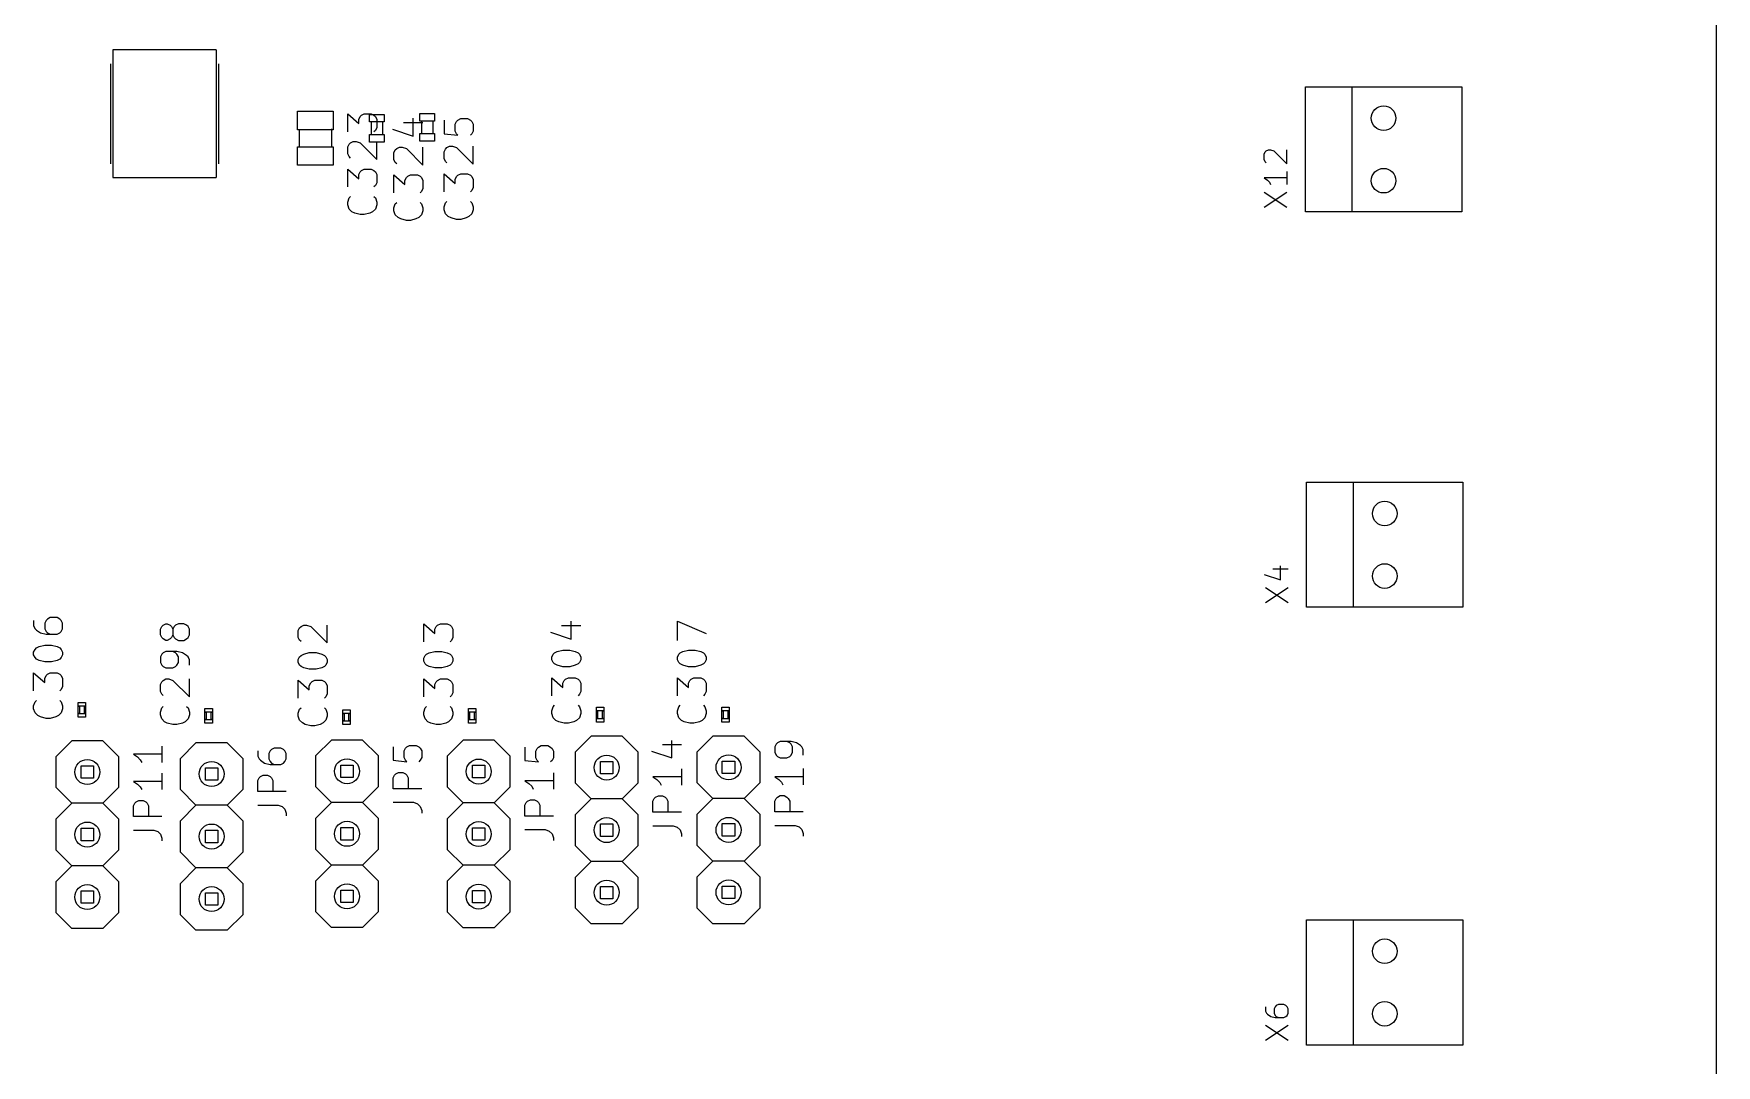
# Model space of a CAD drawing. Header units: millimetres. Extents: x -1 to 260, y -56 to 300.
# Drawn here: x 191.6 to 260, y 40.6 to 82.5 of the extents above; entities that cross this region are included whole.
import ezdxf

# ---------------------------------------------------------------- set-up
doc = ezdxf.new("R2010")
doc.units = ezdxf.units.MM
for name, color, linetype, true_color in [('Edge.Cuts', 254, 'CONTINUOUS', 0xd0d2cd), ('F.Fab', 9, 'CONTINUOUS', 0xafafaf), ('F.Silkscreen', 41, 'CONTINUOUS', 0xf2eda1)]:
    doc.layers.add(name, color=color, linetype=linetype, true_color=true_color)

msp = doc.modelspace()

# ---------------------------------------------------------------- linework, layer by layer
at = {"layer": 'Edge.Cuts', "linetype": 'CONTINUOUS'}
msp.add_line((260, 0), (260, 300), dxfattribs=at)
at = {"layer": 'Edge.Cuts'}
for centre, radius in [((246.48, 79.05), 0.5), ((246.48, 76.51), 0.5), ((246.53, 62.99), 0.5), ((246.53, 60.45), 0.5), ((193.82, 52.49), 0.508), ((198.87, 52.41), 0.508), ((204.37, 52.52), 0.508), ((209.72, 52.51), 0.508), ((214.92, 52.67), 0.508), ((219.87, 52.68), 0.508), ((214.92, 50.13), 0.508), ((219.87, 50.14), 0.508), ((193.82, 49.95), 0.508), ((198.87, 49.87), 0.508), ((204.37, 49.98), 0.508), ((209.72, 49.97), 0.508), ((193.82, 47.41), 0.508), ((204.37, 47.44), 0.508), ((209.72, 47.43), 0.508), ((214.92, 47.59), 0.508), ((219.87, 47.6), 0.508), ((198.87, 47.33), 0.508), ((246.53, 45.21), 0.5), ((246.53, 42.67), 0.5)]:
    msp.add_circle(centre, radius, dxfattribs=at)
at = {"layer": 'F.Fab', "linetype": 'CONTINUOUS'}
for p, q in [((194.862, 81.821), (194.862, 76.639)), ((199.053, 81.821), (194.862, 81.821)), ((199.053, 81.821), (199.053, 76.639)), ((194.76, 81.262), (194.76, 77.198)), ((199.154, 81.262), (199.154, 77.198)), ((202.3561, 78.5821), (202.3561, 79.3322)), ((202.3561, 79.3322), (203.8062, 79.3322)), ((203.8062, 79.3322), (203.8062, 78.5821)), ((203.74, 78.621), (203.74, 77.859)), ((205.2852, 78.894), (205.2852, 79.194)), ((205.2852, 79.194), (205.8851, 79.194)), ((205.8851, 78.894), (205.2852, 78.894)), ((205.366, 78.395), (205.366, 78.885)), ((205.814, 78.885), (205.814, 78.395)), ((205.8851, 79.194), (205.8851, 78.894)), ((207.3252, 78.934), (207.3252, 79.234)), ((207.3252, 79.234), (207.9251, 79.234)), ((207.9251, 78.934), (207.3252, 78.934)), ((207.406, 78.435), (207.406, 78.925)), ((207.854, 78.925), (207.854, 78.435)), ((207.9251, 79.234), (207.9251, 78.934)), ((203.8062, 78.5821), (202.3561, 78.5821)), ((202.42, 78.596), (202.42, 77.859)), ((205.2852, 78.0812), (205.2852, 78.3812)), ((205.2852, 78.3812), (205.8851, 78.3812)), ((205.8851, 78.0812), (205.2852, 78.0812)), ((205.8851, 78.3812), (205.8851, 78.0812)), ((207.3252, 78.1212), (207.3252, 78.4212)), ((207.3252, 78.4212), (207.9251, 78.4212)), ((207.9251, 78.1212), (207.3252, 78.1212)), ((207.9251, 78.4212), (207.9251, 78.1212)), ((202.3561, 77.1343), (202.3561, 77.8844)), ((202.3561, 77.8844), (203.8062, 77.8844)), ((203.8062, 77.8844), (203.8062, 77.1343)), ((194.862, 76.639), (199.053, 76.639)), ((203.8062, 77.1343), (202.3561, 77.1343)), ((193.45, 55.17), (193.45, 55.32)), ((193.45, 55.32), (193.75, 55.32)), ((193.45, 54.87), (193.45, 55.17)), ((193.45, 55.17), (193.5, 55.17)), ((193.75, 55.17), (193.45, 55.17)), ((193.5, 54.87), (193.45, 54.87)), ((193.45, 54.72), (193.45, 54.87)), ((193.45, 54.87), (193.75, 54.87)), ((193.75, 54.72), (193.45, 54.72)), ((193.5, 55.17), (193.5, 54.87)), ((193.7, 54.87), (193.7, 55.17)), ((193.7, 55.17), (193.75, 55.17)), ((193.75, 54.87), (193.7, 54.87)), ((193.75, 55.32), (193.75, 55.17)), ((193.75, 55.17), (193.75, 54.87)), ((193.75, 54.87), (193.75, 54.72)), ((198.6, 54.92), (198.6, 55.07)), ((198.6, 55.07), (198.9, 55.07)), ((198.6, 54.62), (198.6, 54.92)), ((198.6, 54.92), (198.65, 54.92)), ((198.9, 54.92), (198.6, 54.92)), ((198.65, 54.92), (198.65, 54.62)), ((198.85, 54.62), (198.85, 54.92)), ((198.85, 54.92), (198.9, 54.92)), ((198.9, 55.07), (198.9, 54.92)), ((198.9, 54.92), (198.9, 54.62)), ((204.2, 54.87), (204.2, 55.02)), ((204.2, 55.02), (204.5, 55.02)), ((204.2, 54.57), (204.2, 54.87)), ((204.2, 54.87), (204.25, 54.87)), ((204.5, 54.87), (204.2, 54.87)), ((204.25, 54.87), (204.25, 54.57)), ((204.45, 54.57), (204.45, 54.87)), ((204.45, 54.87), (204.5, 54.87)), ((204.5, 55.02), (204.5, 54.87)), ((204.5, 54.87), (204.5, 54.57)), ((209.3, 54.92), (209.3, 55.07)), ((209.3, 55.07), (209.6, 55.07)), ((209.3, 54.62), (209.3, 54.92)), ((209.3, 54.92), (209.35, 54.92)), ((209.6, 54.92), (209.3, 54.92)), ((209.35, 54.92), (209.35, 54.62)), ((209.55, 54.62), (209.55, 54.92)), ((209.55, 54.92), (209.6, 54.92)), ((209.6, 55.07), (209.6, 54.92)), ((209.6, 54.92), (209.6, 54.62)), ((214.5, 54.97), (214.5, 55.12)), ((214.5, 55.12), (214.8, 55.12)), ((214.5, 54.67), (214.5, 54.97)), ((214.5, 54.97), (214.55, 54.97)), ((214.8, 54.97), (214.5, 54.97)), ((214.55, 54.97), (214.55, 54.67)), ((214.75, 54.67), (214.75, 54.97)), ((214.75, 54.97), (214.8, 54.97)), ((214.8, 55.12), (214.8, 54.97)), ((214.8, 54.97), (214.8, 54.67)), ((219.6, 54.97), (219.6, 55.12)), ((219.6, 55.12), (219.9, 55.12)), ((219.6, 54.67), (219.6, 54.97)), ((219.6, 54.97), (219.65, 54.97)), ((219.9, 54.97), (219.6, 54.97)), ((219.65, 54.97), (219.65, 54.67)), ((219.85, 54.67), (219.85, 54.97)), ((219.85, 54.97), (219.9, 54.97)), ((219.9, 55.12), (219.9, 54.97)), ((219.9, 54.97), (219.9, 54.67)), ((198.65, 54.62), (198.6, 54.62)), ((198.6, 54.47), (198.6, 54.62)), ((198.6, 54.62), (198.9, 54.62)), ((198.9, 54.47), (198.6, 54.47)), ((198.9, 54.62), (198.85, 54.62)), ((198.9, 54.62), (198.9, 54.47)), ((204.25, 54.57), (204.2, 54.57)), ((204.2, 54.42), (204.2, 54.57)), ((204.2, 54.57), (204.5, 54.57)), ((204.5, 54.42), (204.2, 54.42)), ((204.5, 54.57), (204.45, 54.57)), ((204.5, 54.57), (204.5, 54.42)), ((209.35, 54.62), (209.3, 54.62)), ((209.3, 54.47), (209.3, 54.62)), ((209.3, 54.62), (209.6, 54.62)), ((209.6, 54.47), (209.3, 54.47)), ((209.6, 54.62), (209.55, 54.62)), ((209.6, 54.62), (209.6, 54.47)), ((214.55, 54.67), (214.5, 54.67)), ((214.5, 54.52), (214.5, 54.67)), ((214.5, 54.67), (214.8, 54.67)), ((214.8, 54.52), (214.5, 54.52)), ((214.8, 54.67), (214.75, 54.67)), ((214.8, 54.67), (214.8, 54.52)), ((219.65, 54.67), (219.6, 54.67)), ((219.6, 54.52), (219.6, 54.67)), ((219.6, 54.67), (219.9, 54.67)), ((219.9, 54.52), (219.6, 54.52)), ((219.9, 54.67), (219.85, 54.67)), ((219.9, 54.67), (219.9, 54.52)), ((193.566, 52.236), (193.566, 52.744)), ((193.566, 52.744), (194.074, 52.744)), ((194.074, 52.744), (194.074, 52.236)), ((198.616, 52.156), (198.616, 52.664)), ((198.616, 52.664), (199.124, 52.664)), ((199.124, 52.664), (199.124, 52.156)), ((204.116, 52.266), (204.116, 52.774)), ((204.116, 52.774), (204.624, 52.774)), ((204.624, 52.774), (204.624, 52.266)), ((209.466, 52.256), (209.466, 52.764)), ((209.466, 52.764), (209.974, 52.764)), ((209.974, 52.764), (209.974, 52.256)), ((214.666, 52.416), (214.666, 52.924)), ((214.666, 52.924), (215.174, 52.924)), ((215.174, 52.924), (215.174, 52.416)), ((219.616, 52.426), (219.616, 52.934)), ((219.616, 52.934), (220.124, 52.934)), ((220.124, 52.934), (220.124, 52.426)), ((194.074, 52.236), (193.566, 52.236)), ((199.124, 52.156), (198.616, 52.156)), ((204.624, 52.266), (204.116, 52.266)), ((209.974, 52.256), (209.466, 52.256)), ((215.174, 52.416), (214.666, 52.416)), ((220.124, 52.426), (219.616, 52.426)), ((193.566, 49.696), (193.566, 50.204)), ((193.566, 50.204), (194.074, 50.204)), ((194.074, 50.204), (194.074, 49.696)), ((198.616, 49.616), (198.616, 50.124)), ((198.616, 50.124), (199.124, 50.124)), ((199.124, 50.124), (199.124, 49.616)), ((204.116, 49.726), (204.116, 50.234)), ((204.116, 50.234), (204.624, 50.234)), ((204.624, 50.234), (204.624, 49.726)), ((209.466, 49.716), (209.466, 50.224)), ((209.466, 50.224), (209.974, 50.224)), ((209.974, 50.224), (209.974, 49.716)), ((214.666, 49.876), (214.666, 50.384)), ((214.666, 50.384), (215.174, 50.384)), ((215.174, 50.384), (215.174, 49.876)), ((219.616, 49.886), (219.616, 50.394)), ((219.616, 50.394), (220.124, 50.394)), ((220.124, 50.394), (220.124, 49.886)), ((194.074, 49.696), (193.566, 49.696)), ((199.124, 49.616), (198.616, 49.616)), ((204.624, 49.726), (204.116, 49.726)), ((209.974, 49.716), (209.466, 49.716)), ((215.174, 49.876), (214.666, 49.876)), ((220.124, 49.886), (219.616, 49.886)), ((219.616, 47.346), (219.616, 47.854)), ((219.616, 47.854), (220.124, 47.854)), ((220.124, 47.854), (220.124, 47.346)), ((193.566, 47.156), (193.566, 47.664)), ((193.566, 47.664), (194.074, 47.664)), ((194.074, 47.664), (194.074, 47.156)), ((198.616, 47.076), (198.616, 47.584)), ((198.616, 47.584), (199.124, 47.584)), ((199.124, 47.584), (199.124, 47.076)), ((204.116, 47.186), (204.116, 47.694)), ((204.116, 47.694), (204.624, 47.694)), ((204.624, 47.186), (204.116, 47.186)), ((204.624, 47.694), (204.624, 47.186)), ((209.466, 47.176), (209.466, 47.684)), ((209.466, 47.684), (209.974, 47.684)), ((209.974, 47.176), (209.466, 47.176)), ((209.974, 47.684), (209.974, 47.176)), ((214.666, 47.336), (214.666, 47.844)), ((214.666, 47.844), (215.174, 47.844)), ((215.174, 47.336), (214.666, 47.336)), ((215.174, 47.844), (215.174, 47.336)), ((220.124, 47.346), (219.616, 47.346)), ((194.074, 47.156), (193.566, 47.156)), ((199.124, 47.076), (198.616, 47.076))]:
    msp.add_line(p, q, dxfattribs=at)
at = {"layer": 'F.Fab'}
for centre, radius in [((246.48, 79.05), 0.5), ((246.48, 76.51), 0.5), ((246.53, 62.99), 0.5), ((246.53, 60.45), 0.5), ((193.82, 52.49), 0.508), ((198.87, 52.41), 0.508), ((204.37, 52.52), 0.508), ((209.72, 52.51), 0.508), ((214.92, 52.67), 0.508), ((219.87, 52.68), 0.508), ((214.92, 50.13), 0.508), ((219.87, 50.14), 0.508), ((193.82, 49.95), 0.508), ((198.87, 49.87), 0.508), ((204.37, 49.98), 0.508), ((209.72, 49.97), 0.508), ((193.82, 47.41), 0.508), ((204.37, 47.44), 0.508), ((209.72, 47.43), 0.508), ((214.92, 47.59), 0.508), ((219.87, 47.6), 0.508), ((198.87, 47.33), 0.508), ((246.53, 45.21), 0.5), ((246.53, 42.67), 0.5)]:
    msp.add_circle(centre, radius, dxfattribs=at)
at = {"layer": 'F.Silkscreen', "linetype": 'CONTINUOUS'}
for p, q in [((243.305, 80.32), (245.21, 80.32)), ((243.305, 75.24), (243.305, 80.32)), ((245.21, 80.32), (249.655, 80.32)), ((245.21, 75.24), (245.21, 80.32)), ((249.655, 80.32), (249.655, 75.24)), ((204.401164, 78.496078), (204.401164, 79.224405)), ((204.401164, 79.224405), (204.849365, 78.832229)), ((204.849365, 79.000304), (204.90539, 79.112355)), ((204.849365, 78.832229), (204.849365, 79.000304)), ((204.90539, 79.112355), (204.961415, 79.16838)), ((204.961415, 79.16838), (205.073465, 79.224405)), ((205.073465, 79.224405), (205.353591, 79.224405)), ((205.353591, 79.224405), (205.465641, 79.16838)), ((205.465641, 79.16838), (205.521667, 79.112355)), ((205.521667, 79.112355), (205.577692, 79.000304)), ((205.577692, 78.664153), (205.521667, 78.552103)), ((205.577692, 79.000304), (205.577692, 78.664153)), ((206.66834, 78.877355), (207.452692, 78.877355)), ((207.060516, 78.317103), (207.060516, 79.04543)), ((208.316164, 78.97338), (208.316164, 78.413128)), ((208.764365, 78.805304), (208.82039, 78.917355)), ((208.764365, 78.525179), (208.764365, 78.805304)), ((208.82039, 78.917355), (208.876415, 78.97338)), ((208.876415, 78.97338), (208.988465, 79.029405)), ((208.988465, 79.029405), (209.268591, 79.029405)), ((209.268591, 79.029405), (209.380641, 78.97338)), ((209.380641, 78.97338), (209.436667, 78.917355)), ((209.436667, 78.917355), (209.492692, 78.805304)), ((209.492692, 78.805304), (209.492692, 78.525179)), ((204.401164, 77.879801), (204.457189, 77.991852)), ((204.457189, 77.991852), (204.513214, 78.047877)), ((204.513214, 78.047877), (204.625264, 78.103902)), ((204.625264, 78.103902), (204.737315, 78.103902)), ((204.737315, 78.103902), (204.90539, 78.047877)), ((204.90539, 78.047877), (205.577692, 77.375575)), ((205.521667, 78.552103), (205.465641, 78.496078)), ((205.577692, 77.375575), (205.577692, 78.103902)), ((206.220139, 78.597229), (207.060516, 78.317103)), ((208.316164, 78.413128), (208.876415, 78.357103)), ((208.82039, 78.413128), (208.764365, 78.525179)), ((208.876415, 78.357103), (208.82039, 78.413128)), ((209.436667, 78.413128), (209.380641, 78.357103)), ((209.492692, 78.525179), (209.436667, 78.413128)), ((204.401164, 77.599676), (204.401164, 77.879801)), ((204.457189, 77.487625), (204.401164, 77.599676)), ((204.513214, 77.4316), (204.457189, 77.487625)), ((206.276164, 77.644801), (206.332189, 77.756852)), ((206.276164, 77.364676), (206.276164, 77.644801)), ((206.332189, 77.252625), (206.276164, 77.364676)), ((206.332189, 77.756852), (206.388214, 77.812877)), ((206.388214, 77.1966), (206.332189, 77.252625)), ((206.388214, 77.812877), (206.500264, 77.868902)), ((206.500264, 77.868902), (206.612315, 77.868902)), ((206.612315, 77.868902), (206.78039, 77.812877)), ((206.78039, 77.812877), (207.452692, 77.140575)), ((207.452692, 77.140575), (207.452692, 77.868902)), ((208.316164, 77.684801), (208.372189, 77.796852)), ((208.316164, 77.404676), (208.316164, 77.684801)), ((208.372189, 77.292625), (208.316164, 77.404676)), ((208.372189, 77.796852), (208.428214, 77.852877)), ((208.428214, 77.2366), (208.372189, 77.292625)), ((208.428214, 77.852877), (208.540264, 77.908902)), ((208.540264, 77.908902), (208.652315, 77.908902)), ((208.652315, 77.908902), (208.82039, 77.852877)), ((208.82039, 77.852877), (209.492692, 77.180575)), ((209.492692, 77.180575), (209.492692, 77.908902)), ((241.627536, 77.589543), (241.671563, 77.677596)), ((241.627536, 77.369409), (241.627536, 77.589543)), ((241.671563, 77.281356), (241.627536, 77.369409)), ((241.671563, 77.677596), (241.71559, 77.721623)), ((241.71559, 77.237329), (241.671563, 77.281356)), ((241.71559, 77.721623), (241.803643, 77.765649)), ((241.803643, 77.765649), (241.891696, 77.765649)), ((241.891696, 77.765649), (242.023776, 77.721623)), ((242.023776, 77.721623), (242.552096, 77.193303)), ((242.552096, 77.193303), (242.552096, 77.765649)), ((204.401164, 76.255072), (204.401164, 76.983399)), ((204.401164, 76.983399), (204.849365, 76.591223)), ((204.849365, 76.759298), (204.90539, 76.871349)), ((204.849365, 76.591223), (204.849365, 76.759298)), ((204.90539, 76.871349), (204.961415, 76.927374)), ((204.961415, 76.927374), (205.073465, 76.983399)), ((205.073465, 76.983399), (205.353591, 76.983399)), ((205.353591, 76.983399), (205.465641, 76.927374)), ((205.465641, 76.927374), (205.521667, 76.871349)), ((205.521667, 76.871349), (205.577692, 76.759298)), ((205.577692, 76.759298), (205.577692, 76.423147)), ((206.276164, 76.020072), (206.276164, 76.748399)), ((206.276164, 76.748399), (206.724365, 76.356223)), ((206.724365, 76.524298), (206.78039, 76.636349)), ((206.78039, 76.636349), (206.836415, 76.692374)), ((206.836415, 76.692374), (206.948465, 76.748399)), ((206.948465, 76.748399), (207.228591, 76.748399)), ((207.228591, 76.748399), (207.340641, 76.692374)), ((207.340641, 76.692374), (207.396667, 76.636349)), ((207.396667, 76.636349), (207.452692, 76.524298)), ((208.316164, 76.060072), (208.316164, 76.788399)), ((208.316164, 76.788399), (208.764365, 76.396223)), ((208.764365, 76.564298), (208.82039, 76.676349)), ((208.764365, 76.396223), (208.764365, 76.564298)), ((208.82039, 76.676349), (208.876415, 76.732374)), ((208.876415, 76.732374), (208.988465, 76.788399)), ((208.988465, 76.788399), (209.268591, 76.788399)), ((209.268591, 76.788399), (209.380641, 76.732374)), ((209.380641, 76.732374), (209.436667, 76.676349)), ((209.436667, 76.676349), (209.492692, 76.564298)), ((209.492692, 76.564298), (209.492692, 76.228147)), ((242.552096, 76.620956), (241.627536, 76.620956)), ((241.627536, 76.620956), (241.759616, 76.532903)), ((242.552096, 76.885116), (242.552096, 76.356796)), ((205.521667, 76.311097), (205.465641, 76.255072)), ((205.577692, 76.423147), (205.521667, 76.311097)), ((206.724365, 76.356223), (206.724365, 76.524298)), ((207.396667, 76.076097), (207.340641, 76.020072)), ((207.452692, 76.188147), (207.396667, 76.076097)), ((207.452692, 76.524298), (207.452692, 76.188147)), ((209.436667, 76.116097), (209.380641, 76.060072)), ((209.492692, 76.228147), (209.436667, 76.116097)), ((241.627536, 75.432237), (242.552096, 76.04861)), ((241.627536, 76.04861), (242.552096, 75.432237)), ((241.759616, 76.532903), (241.84767, 76.44485)), ((241.84767, 76.44485), (241.891696, 76.356796)), ((204.401164, 75.638795), (204.457189, 75.806871)), ((204.401164, 75.526745), (204.401164, 75.638795)), ((204.457189, 75.35867), (204.401164, 75.526745)), ((204.457189, 75.806871), (204.513214, 75.862896)), ((204.569239, 75.246619), (204.457189, 75.35867)), ((204.681289, 75.190594), (204.569239, 75.246619)), ((205.409616, 75.246619), (205.297566, 75.190594)), ((205.521667, 75.35867), (205.409616, 75.246619)), ((205.465641, 75.862896), (205.521667, 75.806871)), ((205.521667, 75.806871), (205.577692, 75.638795)), ((205.577692, 75.526745), (205.521667, 75.35867)), ((205.577692, 75.638795), (205.577692, 75.526745)), ((206.276164, 75.403795), (206.332189, 75.571871)), ((206.276164, 75.291745), (206.276164, 75.403795)), ((206.332189, 75.12367), (206.276164, 75.291745)), ((206.332189, 75.571871), (206.388214, 75.627896)), ((207.340641, 75.627896), (207.396667, 75.571871)), ((207.396667, 75.571871), (207.452692, 75.403795)), ((207.452692, 75.291745), (207.396667, 75.12367)), ((207.452692, 75.403795), (207.452692, 75.291745)), ((208.316164, 75.443795), (208.372189, 75.611871)), ((208.316164, 75.331745), (208.316164, 75.443795)), ((208.372189, 75.16367), (208.316164, 75.331745)), ((208.372189, 75.611871), (208.428214, 75.667896)), ((209.380641, 75.667896), (209.436667, 75.611871)), ((209.436667, 75.611871), (209.492692, 75.443795)), ((209.492692, 75.331745), (209.436667, 75.16367)), ((209.492692, 75.443795), (209.492692, 75.331745)), ((245.21, 75.24), (243.305, 75.24)), ((249.655, 75.24), (245.21, 75.24)), ((204.90539, 75.134569), (204.681289, 75.190594)), ((205.073465, 75.134569), (204.90539, 75.134569)), ((205.297566, 75.190594), (205.073465, 75.134569)), ((206.444239, 75.011619), (206.332189, 75.12367)), ((206.556289, 74.955594), (206.444239, 75.011619)), ((206.78039, 74.899569), (206.556289, 74.955594)), ((206.948465, 74.899569), (206.78039, 74.899569)), ((207.172566, 74.955594), (206.948465, 74.899569)), ((207.284616, 75.011619), (207.172566, 74.955594)), ((207.396667, 75.12367), (207.284616, 75.011619)), ((208.484239, 75.051619), (208.372189, 75.16367)), ((208.596289, 74.995594), (208.484239, 75.051619)), ((208.82039, 74.939569), (208.596289, 74.995594)), ((208.988465, 74.939569), (208.82039, 74.939569)), ((209.212566, 74.995594), (208.988465, 74.939569)), ((209.324616, 75.051619), (209.212566, 74.995594)), ((209.436667, 75.16367), (209.324616, 75.051619)), ((243.355, 64.26), (245.26, 64.26)), ((243.355, 59.18), (243.355, 64.26)), ((245.26, 64.26), (249.705, 64.26)), ((245.26, 59.18), (245.26, 64.26)), ((249.705, 64.26), (249.705, 59.18)), ((242.29391, 60.296796), (242.29391, 60.869143)), ((241.63351, 60.51693), (242.29391, 60.296796)), ((241.985723, 60.737063), (242.602096, 60.737063)), ((241.677536, 59.372237), (242.602096, 59.98861)), ((241.677536, 59.98861), (242.602096, 59.372237)), ((245.26, 59.18), (243.355, 59.18)), ((249.705, 59.18), (245.26, 59.18)), ((191.639627, 58.64838), (191.639627, 58.424279)), ((191.639627, 58.424279), (191.695652, 58.312229)), ((191.695652, 58.312229), (191.751677, 58.256204)), ((191.751677, 58.256204), (191.919752, 58.144153)), ((191.919752, 58.144153), (192.143853, 58.088128)), ((192.143853, 58.64838), (192.087828, 58.536329)), ((192.087828, 58.536329), (192.087828, 58.312229)), ((192.087828, 58.312229), (192.143853, 58.200178)), ((192.199878, 58.704405), (192.143853, 58.64838)), ((192.143853, 58.200178), (192.199878, 58.144153)), ((192.311928, 58.76043), (192.199878, 58.704405)), ((192.199878, 58.144153), (192.311928, 58.088128)), ((192.592054, 58.76043), (192.311928, 58.76043)), ((192.704104, 58.704405), (192.592054, 58.76043)), ((192.592054, 58.088128), (192.704104, 58.144153)), ((192.76013, 58.64838), (192.704104, 58.704405)), ((192.704104, 58.144153), (192.76013, 58.200178)), ((192.816155, 58.536329), (192.76013, 58.64838)), ((192.76013, 58.200178), (192.816155, 58.312229)), ((192.816155, 58.312229), (192.816155, 58.536329)), ((196.789627, 58.286329), (196.845652, 58.39838)), ((196.789627, 58.062229), (196.789627, 58.286329)), ((196.845652, 58.39838), (196.901677, 58.454405)), ((196.901677, 58.454405), (197.013727, 58.51043)), ((197.013727, 58.51043), (197.069752, 58.51043)), ((197.069752, 58.51043), (197.181803, 58.454405)), ((197.181803, 58.454405), (197.237828, 58.39838)), ((197.237828, 58.39838), (197.293853, 58.286329)), ((197.349878, 58.39838), (197.293853, 58.286329)), ((197.293853, 58.286329), (197.293853, 58.062229)), ((197.405903, 58.454405), (197.349878, 58.39838)), ((197.517954, 58.51043), (197.405903, 58.454405)), ((197.742054, 58.51043), (197.517954, 58.51043)), ((197.854104, 58.454405), (197.742054, 58.51043)), ((197.91013, 58.39838), (197.854104, 58.454405)), ((197.966155, 58.286329), (197.91013, 58.39838)), ((197.966155, 58.062229), (197.966155, 58.286329)), ((202.389627, 58.236329), (202.445652, 58.34838)), ((202.389627, 57.956204), (202.389627, 58.236329)), ((202.445652, 58.34838), (202.501677, 58.404405)), ((202.501677, 58.404405), (202.613727, 58.46043)), ((202.613727, 58.46043), (202.725778, 58.46043)), ((202.725778, 58.46043), (202.893853, 58.404405)), ((202.893853, 58.404405), (203.566155, 57.732103)), ((203.566155, 57.732103), (203.566155, 58.46043)), ((207.489627, 57.782103), (207.489627, 58.51043)), ((207.489627, 58.51043), (207.937828, 58.118254)), ((207.937828, 58.286329), (207.993853, 58.39838)), ((207.937828, 58.118254), (207.937828, 58.286329)), ((207.993853, 58.39838), (208.049878, 58.454405)), ((208.049878, 58.454405), (208.161928, 58.51043)), ((208.161928, 58.51043), (208.442054, 58.51043)), ((208.442054, 58.51043), (208.554104, 58.454405)), ((208.554104, 58.454405), (208.61013, 58.39838)), ((208.61013, 58.39838), (208.666155, 58.286329)), ((208.666155, 58.286329), (208.666155, 57.950178)), ((212.633602, 58.168254), (213.473979, 57.888128)), ((213.081803, 58.44838), (213.866155, 58.44838)), ((213.473979, 57.888128), (213.473979, 58.616455)), ((217.789627, 57.832103), (217.789627, 58.616455)), ((217.789627, 58.616455), (218.966155, 58.112229)), ((191.639627, 57.359801), (191.695652, 57.471851)), ((191.695652, 57.471851), (191.751677, 57.527877)), ((191.751677, 57.527877), (191.863727, 57.583902)), ((191.863727, 57.583902), (192.087828, 57.639927)), ((192.087828, 57.639927), (192.367954, 57.639927)), ((192.143853, 58.088128), (192.592054, 58.088128)), ((192.367954, 57.639927), (192.592054, 57.583902)), ((192.592054, 57.583902), (192.704104, 57.527877)), ((192.704104, 57.527877), (192.76013, 57.471851)), ((192.76013, 57.471851), (192.816155, 57.359801)), ((196.845652, 57.950178), (196.789627, 58.062229)), ((196.901677, 57.894153), (196.845652, 57.950178)), ((197.013727, 57.838128), (196.901677, 57.894153)), ((197.069752, 57.838128), (197.013727, 57.838128)), ((197.181803, 57.894153), (197.069752, 57.838128)), ((197.237828, 57.950178), (197.181803, 57.894153)), ((197.293853, 58.062229), (197.237828, 57.950178)), ((197.293853, 58.062229), (197.349878, 57.950178)), ((197.349878, 57.950178), (197.405903, 57.894153)), ((197.405903, 57.894153), (197.517954, 57.838128)), ((197.517954, 57.838128), (197.742054, 57.838128)), ((197.742054, 57.838128), (197.854104, 57.894153)), ((197.854104, 57.894153), (197.91013, 57.950178)), ((197.91013, 57.950178), (197.966155, 58.062229)), ((202.445652, 57.844153), (202.389627, 57.956204)), ((202.501677, 57.788128), (202.445652, 57.844153)), ((208.61013, 57.838128), (208.554104, 57.782103)), ((208.666155, 57.950178), (208.61013, 57.838128)), ((212.913727, 57.383902), (213.137828, 57.439927)), ((213.137828, 57.439927), (213.417954, 57.439927)), ((213.417954, 57.439927), (213.642054, 57.383902)), ((218.013727, 57.383902), (218.237828, 57.439927)), ((218.237828, 57.439927), (218.517954, 57.439927)), ((218.517954, 57.439927), (218.742054, 57.383902)), ((191.639627, 57.247751), (191.639627, 57.359801)), ((191.695652, 57.135701), (191.639627, 57.247751)), ((191.751677, 57.079675), (191.695652, 57.135701)), ((191.863727, 57.02365), (191.751677, 57.079675)), ((192.087828, 56.967625), (191.863727, 57.02365)), ((192.367954, 56.967625), (192.087828, 56.967625)), ((192.592054, 57.02365), (192.367954, 56.967625)), ((192.704104, 57.079675), (192.592054, 57.02365)), ((192.76013, 57.135701), (192.704104, 57.079675)), ((192.816155, 57.247751), (192.76013, 57.135701)), ((192.816155, 57.359801), (192.816155, 57.247751)), ((196.845652, 57.277877), (196.789627, 57.165826)), ((196.789627, 57.165826), (196.789627, 56.941726)), ((196.789627, 56.941726), (196.845652, 56.829675)), ((196.901677, 57.333902), (196.845652, 57.277877)), ((196.845652, 56.829675), (196.901677, 56.77365)), ((197.013727, 57.389927), (196.901677, 57.333902)), ((196.901677, 56.77365), (197.013727, 56.717625)), ((197.461928, 57.389927), (197.013727, 57.389927)), ((197.405903, 57.333902), (197.293853, 57.389927)), ((197.293853, 56.717625), (197.405903, 56.77365)), ((197.461928, 57.277877), (197.405903, 57.333902)), ((197.405903, 56.77365), (197.461928, 56.829675)), ((197.686029, 57.333902), (197.461928, 57.389927)), ((197.517954, 57.165826), (197.461928, 57.277877)), ((197.461928, 56.829675), (197.517954, 56.941726)), ((197.517954, 56.941726), (197.517954, 57.165826)), ((197.854104, 57.221851), (197.686029, 57.333902)), ((197.91013, 57.165826), (197.854104, 57.221851)), ((197.966155, 57.053776), (197.91013, 57.165826)), ((197.966155, 56.829675), (197.966155, 57.053776)), ((202.389627, 57.059801), (202.445652, 57.171851)), ((202.389627, 56.947751), (202.389627, 57.059801)), ((202.445652, 56.835701), (202.389627, 56.947751)), ((202.445652, 57.171851), (202.501677, 57.227877)), ((202.501677, 56.779675), (202.445652, 56.835701)), ((202.501677, 57.227877), (202.613727, 57.283902)), ((202.613727, 56.72365), (202.501677, 56.779675)), ((202.613727, 57.283902), (202.837828, 57.339927)), ((202.837828, 57.339927), (203.117954, 57.339927)), ((203.117954, 57.339927), (203.342054, 57.283902)), ((203.342054, 57.283902), (203.454104, 57.227877)), ((203.454104, 56.779675), (203.342054, 56.72365)), ((203.454104, 57.227877), (203.51013, 57.171851)), ((203.51013, 56.835701), (203.454104, 56.779675)), ((203.51013, 57.171851), (203.566155, 57.059801)), ((203.566155, 56.947751), (203.51013, 56.835701)), ((203.566155, 57.059801), (203.566155, 56.947751)), ((207.489627, 57.109801), (207.545652, 57.221851)), ((207.489627, 56.997751), (207.489627, 57.109801)), ((207.545652, 56.885701), (207.489627, 56.997751)), ((207.545652, 57.221851), (207.601677, 57.277877)), ((207.601677, 56.829675), (207.545652, 56.885701)), ((207.601677, 57.277877), (207.713727, 57.333902)), ((207.713727, 56.77365), (207.601677, 56.829675)), ((207.713727, 57.333902), (207.937828, 57.389927)), ((207.937828, 56.717625), (207.713727, 56.77365)), ((207.937828, 57.389927), (208.217954, 57.389927)), ((208.217954, 57.389927), (208.442054, 57.333902)), ((208.442054, 56.77365), (208.217954, 56.717625)), ((208.442054, 57.333902), (208.554104, 57.277877)), ((208.554104, 56.829675), (208.442054, 56.77365)), ((208.554104, 57.277877), (208.61013, 57.221851)), ((208.61013, 56.885701), (208.554104, 56.829675)), ((208.61013, 57.221851), (208.666155, 57.109801)), ((208.666155, 56.997751), (208.61013, 56.885701)), ((208.666155, 57.109801), (208.666155, 56.997751)), ((212.689627, 57.159801), (212.745652, 57.271851)), ((212.689627, 57.047751), (212.689627, 57.159801)), ((212.745652, 56.935701), (212.689627, 57.047751)), ((212.745652, 57.271851), (212.801677, 57.327877)), ((212.801677, 56.879675), (212.745652, 56.935701)), ((212.801677, 57.327877), (212.913727, 57.383902)), ((212.913727, 56.82365), (212.801677, 56.879675)), ((213.137828, 56.767625), (212.913727, 56.82365)), ((213.417954, 56.767625), (213.137828, 56.767625)), ((213.642054, 56.82365), (213.417954, 56.767625)), ((213.642054, 57.383902), (213.754104, 57.327877)), ((213.754104, 56.879675), (213.642054, 56.82365)), ((213.754104, 57.327877), (213.81013, 57.271851)), ((213.81013, 56.935701), (213.754104, 56.879675)), ((213.81013, 57.271851), (213.866155, 57.159801)), ((213.866155, 57.047751), (213.81013, 56.935701)), ((213.866155, 57.159801), (213.866155, 57.047751)), ((217.789627, 57.159801), (217.845652, 57.271851)), ((217.789627, 57.047751), (217.789627, 57.159801)), ((217.845652, 56.935701), (217.789627, 57.047751)), ((217.845652, 57.271851), (217.901677, 57.327877)), ((217.901677, 56.879675), (217.845652, 56.935701)), ((217.901677, 57.327877), (218.013727, 57.383902)), ((218.013727, 56.82365), (217.901677, 56.879675)), ((218.237828, 56.767625), (218.013727, 56.82365)), ((218.517954, 56.767625), (218.237828, 56.767625)), ((218.742054, 56.82365), (218.517954, 56.767625)), ((218.742054, 57.383902), (218.854104, 57.327877)), ((218.854104, 56.879675), (218.742054, 56.82365)), ((218.854104, 57.327877), (218.91013, 57.271851)), ((218.91013, 56.935701), (218.854104, 56.879675)), ((218.91013, 57.271851), (218.966155, 57.159801)), ((218.966155, 57.047751), (218.91013, 56.935701)), ((218.966155, 57.159801), (218.966155, 57.047751)), ((191.639627, 55.791097), (191.639627, 56.519424)), ((191.639627, 56.519424), (192.087828, 56.127248)), ((192.087828, 56.295323), (192.143853, 56.407374)), ((192.087828, 56.127248), (192.087828, 56.295323)), ((192.143853, 56.407374), (192.199878, 56.463399)), ((192.199878, 56.463399), (192.311928, 56.519424)), ((192.311928, 56.519424), (192.592054, 56.519424)), ((192.592054, 56.519424), (192.704104, 56.463399)), ((192.704104, 56.463399), (192.76013, 56.407374)), ((192.76013, 56.407374), (192.816155, 56.295323)), ((192.816155, 56.295323), (192.816155, 55.959172)), ((196.789627, 56.045323), (196.845652, 56.157374)), ((196.845652, 56.157374), (196.901677, 56.213399)), ((196.901677, 56.213399), (197.013727, 56.269424)), ((197.013727, 56.717625), (197.293853, 56.717625)), ((197.013727, 56.269424), (197.125778, 56.269424)), ((197.125778, 56.269424), (197.293853, 56.213399)), ((197.293853, 56.213399), (197.966155, 55.541097)), ((197.966155, 55.541097), (197.966155, 56.269424)), ((202.389627, 55.491097), (202.389627, 56.219424)), ((202.389627, 56.219424), (202.837828, 55.827248)), ((202.837828, 56.667625), (202.613727, 56.72365)), ((203.117954, 56.667625), (202.837828, 56.667625)), ((202.837828, 55.995323), (202.893853, 56.107374)), ((202.893853, 56.107374), (202.949878, 56.163399)), ((202.949878, 56.163399), (203.061928, 56.219424)), ((203.061928, 56.219424), (203.342054, 56.219424)), ((203.342054, 56.72365), (203.117954, 56.667625)), ((203.342054, 56.219424), (203.454104, 56.163399)), ((203.454104, 56.163399), (203.51013, 56.107374)), ((203.51013, 56.107374), (203.566155, 55.995323)), ((207.489627, 55.541097), (207.489627, 56.269424)), ((207.489627, 56.269424), (207.937828, 55.877248)), ((208.217954, 56.717625), (207.937828, 56.717625)), ((207.937828, 56.045323), (207.993853, 56.157374)), ((207.993853, 56.157374), (208.049878, 56.213399)), ((208.049878, 56.213399), (208.161928, 56.269424)), ((208.161928, 56.269424), (208.442054, 56.269424)), ((208.442054, 56.269424), (208.554104, 56.213399)), ((208.554104, 56.213399), (208.61013, 56.157374)), ((208.61013, 56.157374), (208.666155, 56.045323)), ((212.689627, 55.591097), (212.689627, 56.319424)), ((212.689627, 56.319424), (213.137828, 55.927248)), ((213.137828, 56.095323), (213.193853, 56.207374)), ((213.137828, 55.927248), (213.137828, 56.095323)), ((213.193853, 56.207374), (213.249878, 56.263399)), ((213.249878, 56.263399), (213.361928, 56.319424)), ((213.361928, 56.319424), (213.642054, 56.319424)), ((213.642054, 56.319424), (213.754104, 56.263399)), ((213.754104, 56.263399), (213.81013, 56.207374)), ((213.81013, 56.207374), (213.866155, 56.095323)), ((213.866155, 56.095323), (213.866155, 55.759172)), ((217.789627, 55.591097), (217.789627, 56.319424)), ((217.789627, 56.319424), (218.237828, 55.927248)), ((218.237828, 56.095323), (218.293853, 56.207374)), ((218.237828, 55.927248), (218.237828, 56.095323)), ((218.293853, 56.207374), (218.349878, 56.263399)), ((218.349878, 56.263399), (218.461928, 56.319424)), ((218.461928, 56.319424), (218.742054, 56.319424)), ((218.742054, 56.319424), (218.854104, 56.263399)), ((218.854104, 56.263399), (218.91013, 56.207374)), ((218.91013, 56.207374), (218.966155, 56.095323)), ((218.966155, 56.095323), (218.966155, 55.759172)), ((191.695652, 55.342896), (191.751677, 55.398921)), ((192.76013, 55.847122), (192.704104, 55.791097)), ((192.704104, 55.398921), (192.76013, 55.342896)), ((192.816155, 55.959172), (192.76013, 55.847122)), ((196.789627, 55.765198), (196.789627, 56.045323)), ((196.845652, 55.653147), (196.789627, 55.765198)), ((196.901677, 55.597122), (196.845652, 55.653147)), ((202.837828, 55.827248), (202.837828, 55.995323)), ((203.51013, 55.547122), (203.454104, 55.491097)), ((203.566155, 55.659172), (203.51013, 55.547122)), ((203.566155, 55.995323), (203.566155, 55.659172)), ((207.937828, 55.877248), (207.937828, 56.045323)), ((208.61013, 55.597122), (208.554104, 55.541097)), ((208.666155, 55.709172), (208.61013, 55.597122)), ((208.666155, 56.045323), (208.666155, 55.709172)), ((213.81013, 55.647122), (213.754104, 55.591097)), ((213.866155, 55.759172), (213.81013, 55.647122)), ((218.91013, 55.647122), (218.854104, 55.591097)), ((218.966155, 55.759172), (218.91013, 55.647122)), ((191.639627, 55.17482), (191.695652, 55.342896)), ((191.639627, 55.06277), (191.639627, 55.17482)), ((191.695652, 54.894695), (191.639627, 55.06277)), ((191.807702, 54.782644), (191.695652, 54.894695)), ((191.919752, 54.726619), (191.807702, 54.782644)), ((192.143853, 54.670594), (191.919752, 54.726619)), ((192.536029, 54.726619), (192.311928, 54.670594)), ((192.648079, 54.782644), (192.536029, 54.726619)), ((192.76013, 54.894695), (192.648079, 54.782644)), ((192.76013, 55.342896), (192.816155, 55.17482)), ((192.816155, 55.06277), (192.76013, 54.894695)), ((192.816155, 55.17482), (192.816155, 55.06277)), ((196.789627, 54.92482), (196.845652, 55.092896)), ((196.789627, 54.81277), (196.789627, 54.92482)), ((196.845652, 54.644695), (196.789627, 54.81277)), ((196.845652, 55.092896), (196.901677, 55.148921)), ((197.854104, 55.148921), (197.91013, 55.092896)), ((197.91013, 55.092896), (197.966155, 54.92482)), ((197.966155, 54.81277), (197.91013, 54.644695)), ((197.966155, 54.92482), (197.966155, 54.81277)), ((202.389627, 54.87482), (202.445652, 55.042896)), ((202.389627, 54.76277), (202.389627, 54.87482)), ((202.445652, 54.594695), (202.389627, 54.76277)), ((202.445652, 55.042896), (202.501677, 55.098921)), ((203.454104, 55.098921), (203.51013, 55.042896)), ((203.51013, 55.042896), (203.566155, 54.87482)), ((203.566155, 54.76277), (203.51013, 54.594695)), ((203.566155, 54.87482), (203.566155, 54.76277)), ((207.489627, 54.92482), (207.545652, 55.092896)), ((207.489627, 54.81277), (207.489627, 54.92482)), ((207.545652, 54.644695), (207.489627, 54.81277)), ((207.545652, 55.092896), (207.601677, 55.148921)), ((208.554104, 55.148921), (208.61013, 55.092896)), ((208.61013, 55.092896), (208.666155, 54.92482)), ((208.666155, 54.81277), (208.61013, 54.644695)), ((208.666155, 54.92482), (208.666155, 54.81277)), ((212.689627, 54.97482), (212.745652, 55.142896)), ((212.689627, 54.86277), (212.689627, 54.97482)), ((212.745652, 54.694695), (212.689627, 54.86277)), ((212.745652, 55.142896), (212.801677, 55.198921)), ((212.857702, 54.582644), (212.745652, 54.694695)), ((213.81013, 54.694695), (213.698079, 54.582644)), ((213.754104, 55.198921), (213.81013, 55.142896)), ((213.81013, 55.142896), (213.866155, 54.97482)), ((213.866155, 54.86277), (213.81013, 54.694695)), ((213.866155, 54.97482), (213.866155, 54.86277)), ((217.789627, 54.97482), (217.845652, 55.142896)), ((217.789627, 54.86277), (217.789627, 54.97482)), ((217.845652, 54.694695), (217.789627, 54.86277)), ((217.845652, 55.142896), (217.901677, 55.198921)), ((217.957702, 54.582644), (217.845652, 54.694695)), ((218.91013, 54.694695), (218.798079, 54.582644)), ((218.854104, 55.198921), (218.91013, 55.142896)), ((218.91013, 55.142896), (218.966155, 54.97482)), ((218.966155, 54.86277), (218.91013, 54.694695)), ((218.966155, 54.97482), (218.966155, 54.86277)), ((192.311928, 54.670594), (192.143853, 54.670594)), ((196.957702, 54.532644), (196.845652, 54.644695)), ((197.069752, 54.476619), (196.957702, 54.532644)), ((197.293853, 54.420594), (197.069752, 54.476619)), ((197.461928, 54.420594), (197.293853, 54.420594)), ((197.686029, 54.476619), (197.461928, 54.420594)), ((197.798079, 54.532644), (197.686029, 54.476619)), ((197.91013, 54.644695), (197.798079, 54.532644)), ((202.557702, 54.482644), (202.445652, 54.594695)), ((202.669752, 54.426619), (202.557702, 54.482644)), ((202.893853, 54.370594), (202.669752, 54.426619)), ((203.061928, 54.370594), (202.893853, 54.370594)), ((203.286029, 54.426619), (203.061928, 54.370594)), ((203.398079, 54.482644), (203.286029, 54.426619)), ((203.51013, 54.594695), (203.398079, 54.482644)), ((207.657702, 54.532644), (207.545652, 54.644695)), ((207.769752, 54.476619), (207.657702, 54.532644)), ((207.993853, 54.420594), (207.769752, 54.476619)), ((208.161928, 54.420594), (207.993853, 54.420594)), ((208.386029, 54.476619), (208.161928, 54.420594)), ((208.498079, 54.532644), (208.386029, 54.476619)), ((208.61013, 54.644695), (208.498079, 54.532644)), ((212.969752, 54.526619), (212.857702, 54.582644)), ((213.193853, 54.470594), (212.969752, 54.526619)), ((213.361928, 54.470594), (213.193853, 54.470594)), ((213.586029, 54.526619), (213.361928, 54.470594)), ((213.698079, 54.582644), (213.586029, 54.526619)), ((218.069752, 54.526619), (217.957702, 54.582644)), ((218.293853, 54.470594), (218.069752, 54.526619)), ((218.461928, 54.470594), (218.293853, 54.470594)), ((218.686029, 54.526619), (218.461928, 54.470594)), ((218.798079, 54.582644), (218.686029, 54.526619)), ((193.185, 53.76), (192.55, 53.125)), ((194.455, 53.76), (193.185, 53.76)), ((195.09, 53.125), (194.455, 53.76)), ((196.853589, 53.540869), (196.853589, 52.880469)), ((198.235, 53.68), (197.6, 53.045)), ((199.505, 53.68), (198.235, 53.68)), ((200.14, 53.045), (199.505, 53.68)), ((200.747889, 53.350802), (200.747889, 53.130669)), ((201.243189, 53.350802), (201.188156, 53.240736)), ((201.298222, 53.405836), (201.243189, 53.350802)), ((201.408289, 53.460869), (201.298222, 53.405836)), ((201.683456, 53.460869), (201.408289, 53.460869)), ((201.793522, 53.405836), (201.683456, 53.460869)), ((201.848556, 53.350802), (201.793522, 53.405836)), ((201.903589, 53.240736), (201.848556, 53.350802)), ((203.735, 53.79), (203.1, 53.155)), ((205.005, 53.79), (203.735, 53.79)), ((205.64, 53.155), (205.005, 53.79)), ((206.247889, 53.515836), (206.247889, 52.965502)), ((206.688156, 53.350736), (206.743189, 53.460802)), ((206.688156, 53.075569), (206.688156, 53.350736)), ((206.743189, 53.460802), (206.798222, 53.515836)), ((206.798222, 53.515836), (206.908289, 53.570869)), ((206.908289, 53.570869), (207.183456, 53.570869)), ((207.183456, 53.570869), (207.293522, 53.515836)), ((207.293522, 53.515836), (207.348556, 53.460802)), ((207.348556, 53.460802), (207.403589, 53.350736)), ((207.403589, 53.350736), (207.403589, 53.075569)), ((209.085, 53.78), (208.45, 53.145)), ((210.355, 53.78), (209.085, 53.78)), ((210.99, 53.145), (210.355, 53.78)), ((211.597889, 53.505836), (211.597889, 52.955502)), ((212.038156, 53.340736), (212.093189, 53.450802)), ((212.038156, 53.065569), (212.038156, 53.340736)), ((212.093189, 53.450802), (212.148222, 53.505836)), ((212.148222, 53.505836), (212.258289, 53.560869)), ((212.258289, 53.560869), (212.533456, 53.560869)), ((212.533456, 53.560869), (212.643522, 53.505836)), ((212.643522, 53.505836), (212.698556, 53.450802)), ((212.698556, 53.450802), (212.753589, 53.340736)), ((212.753589, 53.340736), (212.753589, 53.065569)), ((214.285, 53.94), (213.65, 53.305)), ((215.555, 53.94), (214.285, 53.94)), ((216.19, 53.305), (215.555, 53.94)), ((216.742856, 53.335636), (217.568356, 53.060469)), ((217.183122, 53.610802), (217.953589, 53.610802)), ((217.568356, 53.060469), (217.568356, 53.775902)), ((219.235, 53.95), (218.6, 53.315)), ((220.505, 53.95), (219.235, 53.95)), ((221.14, 53.315), (220.505, 53.95)), ((221.802922, 53.620802), (221.747889, 53.510736)), ((221.747889, 53.510736), (221.747889, 53.290602)), ((221.857956, 53.675836), (221.802922, 53.620802)), ((221.968022, 53.730869), (221.857956, 53.675836)), ((222.408289, 53.730869), (221.968022, 53.730869)), ((222.353256, 53.675836), (222.243189, 53.730869)), ((222.408289, 53.620802), (222.353256, 53.675836)), ((222.628422, 53.675836), (222.408289, 53.730869)), ((222.463322, 53.510736), (222.408289, 53.620802)), ((222.463322, 53.290602), (222.463322, 53.510736)), ((222.793522, 53.565769), (222.628422, 53.675836)), ((222.848556, 53.510736), (222.793522, 53.565769)), ((222.903589, 53.400669), (222.848556, 53.510736)), ((222.903589, 53.180536), (222.903589, 53.400669)), ((192.55, 51.855), (192.55, 53.125)), ((195.09, 53.125), (195.09, 51.855)), ((196.853589, 53.210669), (195.697889, 53.210669)), ((195.697889, 53.210669), (195.862989, 53.100602)), ((195.862989, 53.100602), (195.973056, 52.990536)), ((195.973056, 52.990536), (196.028089, 52.880469)), ((197.6, 51.775), (197.6, 53.045)), ((200.14, 53.045), (200.14, 51.775)), ((200.747889, 53.130669), (200.802922, 53.020602)), ((200.802922, 53.020602), (200.857956, 52.965569)), ((200.857956, 52.965569), (201.023056, 52.855502)), ((201.023056, 52.855502), (201.243189, 52.800469)), ((201.188156, 53.240736), (201.188156, 53.020602)), ((201.188156, 53.020602), (201.243189, 52.910536)), ((201.243189, 52.910536), (201.298222, 52.855502)), ((201.243189, 52.800469), (201.683456, 52.800469)), ((201.298222, 52.855502), (201.408289, 52.800469)), ((201.683456, 52.800469), (201.793522, 52.855502)), ((201.793522, 52.855502), (201.848556, 52.910536)), ((201.848556, 52.910536), (201.903589, 53.020602)), ((201.903589, 53.020602), (201.903589, 53.240736)), ((203.1, 51.885), (203.1, 53.155)), ((205.64, 53.155), (205.64, 51.885)), ((206.247889, 52.965502), (206.798222, 52.910469)), ((206.743189, 52.965502), (206.688156, 53.075569)), ((206.798222, 52.910469), (206.743189, 52.965502)), ((207.348556, 52.965502), (207.293522, 52.910469)), ((207.403589, 53.075569), (207.348556, 52.965502)), ((208.45, 51.875), (208.45, 53.145)), ((210.99, 53.145), (210.99, 51.875)), ((211.597889, 52.955502), (212.148222, 52.900469)), ((212.093189, 52.955502), (212.038156, 53.065569)), ((212.148222, 52.900469), (212.093189, 52.955502)), ((212.698556, 52.955502), (212.643522, 52.900469)), ((212.753589, 53.065569), (212.698556, 52.955502)), ((213.65, 52.035), (213.65, 53.305)), ((216.19, 53.305), (216.19, 52.035)), ((218.6, 52.045), (218.6, 53.315)), ((221.14, 53.315), (221.14, 52.045)), ((221.747889, 53.290602), (221.802922, 53.180536)), ((221.802922, 53.180536), (221.857956, 53.125502)), ((221.857956, 53.125502), (221.968022, 53.070469)), ((221.968022, 53.070469), (222.243189, 53.070469)), ((222.243189, 53.070469), (222.353256, 53.125502)), ((222.353256, 53.125502), (222.408289, 53.180536)), ((222.408289, 53.180536), (222.463322, 53.290602)), ((196.853589, 52.110002), (195.697889, 52.110002)), ((195.697889, 52.110002), (195.862989, 51.999935)), ((195.862989, 51.999935), (195.973056, 51.889869)), ((196.853589, 52.440202), (196.853589, 51.779802)), ((200.747889, 52.140069), (200.802922, 52.250136)), ((200.747889, 51.699802), (200.747889, 52.140069)), ((200.802922, 52.250136), (200.857956, 52.305169)), ((200.857956, 52.305169), (200.968022, 52.360202)), ((200.968022, 52.360202), (201.133122, 52.360202)), ((201.133122, 52.360202), (201.243189, 52.305169)), ((201.243189, 52.305169), (201.298222, 52.250136)), ((201.298222, 52.250136), (201.353256, 52.140069)), ((201.353256, 52.140069), (201.353256, 51.699802)), ((206.247889, 52.250069), (206.302922, 52.360136)), ((206.247889, 51.809802), (206.247889, 52.250069)), ((206.302922, 52.360136), (206.357956, 52.415169)), ((206.357956, 52.415169), (206.468022, 52.470202)), ((206.468022, 52.470202), (206.633122, 52.470202)), ((206.633122, 52.470202), (206.743189, 52.415169)), ((206.743189, 52.415169), (206.798222, 52.360136)), ((206.798222, 52.360136), (206.853256, 52.250069)), ((206.853256, 52.250069), (206.853256, 51.809802)), ((212.753589, 52.130002), (211.597889, 52.130002)), ((211.597889, 52.130002), (211.762989, 52.019935)), ((211.762989, 52.019935), (211.873056, 51.909869)), ((212.753589, 52.460202), (212.753589, 51.799802)), ((214.285, 51.4), (213.65, 52.035)), ((216.19, 52.035), (215.555, 51.4)), ((217.953589, 52.290002), (216.797889, 52.290002)), ((216.797889, 52.290002), (216.962989, 52.179935)), ((216.962989, 52.179935), (217.073056, 52.069869)), ((217.073056, 52.069869), (217.128089, 51.959802)), ((217.953589, 52.620202), (217.953589, 51.959802)), ((219.235, 51.41), (218.6, 52.045)), ((221.14, 52.045), (220.505, 51.41)), ((222.903589, 52.300002), (221.747889, 52.300002)), ((221.747889, 52.300002), (221.912989, 52.189935)), ((221.912989, 52.189935), (222.023056, 52.079869)), ((222.023056, 52.079869), (222.078089, 51.969802)), ((222.903589, 52.630202), (222.903589, 51.969802)), ((193.185, 51.22), (192.55, 51.855)), ((195.09, 51.855), (194.455, 51.22)), ((195.752922, 51.229469), (195.807956, 51.284502)), ((195.807956, 51.284502), (195.918022, 51.339535)), ((195.918022, 51.339535), (196.083122, 51.339535)), ((195.973056, 51.889869), (196.028089, 51.779802)), ((196.083122, 51.339535), (196.193189, 51.284502)), ((196.193189, 51.284502), (196.248222, 51.229469)), ((198.235, 51.14), (197.6, 51.775)), ((200.14, 51.775), (199.505, 51.14)), ((201.903589, 51.699802), (200.747889, 51.699802)), ((203.735, 51.25), (203.1, 51.885)), ((205.64, 51.885), (205.005, 51.25)), ((207.403589, 51.809802), (206.247889, 51.809802)), ((209.085, 51.24), (208.45, 51.875)), ((210.99, 51.875), (210.355, 51.24)), ((211.652922, 51.249469), (211.707956, 51.304502)), ((211.707956, 51.304502), (211.818022, 51.359535)), ((211.818022, 51.359535), (211.983122, 51.359535)), ((211.873056, 51.909869), (211.928089, 51.799802)), ((211.983122, 51.359535), (212.093189, 51.304502)), ((212.093189, 51.304502), (212.148222, 51.249469)), ((213.65, 50.765), (214.285, 51.4)), ((215.555, 51.4), (214.285, 51.4)), ((215.555, 51.4), (216.19, 50.765)), ((216.797889, 51.299402), (216.852922, 51.409469)), ((216.797889, 50.859135), (216.797889, 51.299402)), ((216.852922, 51.409469), (216.907956, 51.464502)), ((216.907956, 51.464502), (217.018022, 51.519535)), ((217.018022, 51.519535), (217.183122, 51.519535)), ((217.183122, 51.519535), (217.293189, 51.464502)), ((217.293189, 51.464502), (217.348222, 51.409469)), ((217.348222, 51.409469), (217.403256, 51.299402)), ((217.403256, 51.299402), (217.403256, 50.859135)), ((218.6, 50.775), (219.235, 51.41)), ((220.505, 51.41), (219.235, 51.41)), ((220.505, 51.41), (221.14, 50.775)), ((221.747889, 51.309402), (221.802922, 51.419469)), ((221.747889, 50.869135), (221.747889, 51.309402)), ((221.802922, 51.419469), (221.857956, 51.474502)), ((221.857956, 51.474502), (221.968022, 51.529535)), ((221.968022, 51.529535), (222.133122, 51.529535)), ((222.133122, 51.529535), (222.243189, 51.474502)), ((222.243189, 51.474502), (222.298222, 51.419469)), ((222.298222, 51.419469), (222.353256, 51.309402)), ((222.353256, 51.309402), (222.353256, 50.869135)), ((192.55, 50.585), (193.185, 51.22)), ((194.455, 51.22), (193.185, 51.22)), ((194.455, 51.22), (195.09, 50.585)), ((195.697889, 51.119402), (195.752922, 51.229469)), ((195.697889, 50.679135), (195.697889, 51.119402)), ((196.853589, 50.679135), (195.697889, 50.679135)), ((196.248222, 51.229469), (196.303256, 51.119402)), ((196.303256, 51.119402), (196.303256, 50.679135)), ((197.6, 50.505), (198.235, 51.14)), ((199.505, 51.14), (198.235, 51.14)), ((199.505, 51.14), (200.14, 50.505)), ((200.747889, 51.149469), (201.573389, 51.149469)), ((201.573389, 51.149469), (201.738489, 51.094436)), ((201.738489, 51.094436), (201.848556, 50.984369)), ((201.848556, 50.984369), (201.903589, 50.819269)), ((201.903589, 50.819269), (201.903589, 50.709203)), ((203.1, 50.615), (203.735, 51.25)), ((203.1, 49.345), (203.1, 50.615)), ((205.005, 51.25), (203.735, 51.25)), ((205.005, 51.25), (205.64, 50.615)), ((205.64, 50.615), (205.64, 49.345)), ((206.247889, 51.259469), (207.073389, 51.259469)), ((207.073389, 51.259469), (207.238489, 51.204436)), ((207.238489, 51.204436), (207.348556, 51.094369)), ((207.348556, 51.094369), (207.403589, 50.929269)), ((207.403589, 50.929269), (207.403589, 50.819203)), ((208.45, 50.605), (209.085, 51.24)), ((208.45, 49.335), (208.45, 50.605)), ((210.355, 51.24), (209.085, 51.24)), ((210.355, 51.24), (210.99, 50.605)), ((210.99, 50.605), (210.99, 49.335)), ((211.597889, 51.139402), (211.652922, 51.249469)), ((211.597889, 50.699135), (211.597889, 51.139402)), ((212.753589, 50.699135), (211.597889, 50.699135)), ((212.148222, 51.249469), (212.203256, 51.139402)), ((212.203256, 51.139402), (212.203256, 50.699135)), ((213.65, 49.495), (213.65, 50.765)), ((216.19, 50.765), (216.19, 49.495)), ((217.953589, 50.859135), (216.797889, 50.859135)), ((218.6, 49.505), (218.6, 50.775)), ((221.14, 50.775), (221.14, 49.505)), ((222.903589, 50.869135), (221.747889, 50.869135)), ((192.55, 49.315), (192.55, 50.585)), ((195.09, 50.585), (195.09, 49.315)), ((195.697889, 50.128802), (196.523389, 50.128802)), ((196.523389, 50.128802), (196.688489, 50.073769)), ((196.688489, 50.073769), (196.798556, 49.963702)), ((196.798556, 49.963702), (196.853589, 49.798602)), ((197.6, 49.235), (197.6, 50.505)), ((200.14, 50.505), (200.14, 49.235)), ((211.597889, 50.148802), (212.423389, 50.148802)), ((212.423389, 50.148802), (212.588489, 50.093769)), ((212.588489, 50.093769), (212.698556, 49.983702)), ((212.698556, 49.983702), (212.753589, 49.818602)), ((216.797889, 50.308802), (217.623389, 50.308802)), ((217.623389, 50.308802), (217.788489, 50.253769)), ((217.788489, 50.253769), (217.898556, 50.143702)), ((217.898556, 50.143702), (217.953589, 49.978602)), ((217.953589, 49.978602), (217.953589, 49.868536)), ((221.747889, 50.318802), (222.573389, 50.318802)), ((222.573389, 50.318802), (222.738489, 50.263769)), ((222.738489, 50.263769), (222.848556, 50.153702)), ((222.848556, 50.153702), (222.903589, 49.988602)), ((222.903589, 49.988602), (222.903589, 49.878536)), ((193.185, 48.68), (192.55, 49.315)), ((195.09, 49.315), (194.455, 48.68)), ((196.853589, 49.798602), (196.853589, 49.688536)), ((198.235, 48.6), (197.6, 49.235)), ((200.14, 49.235), (199.505, 48.6)), ((203.735, 48.71), (203.1, 49.345)), ((205.64, 49.345), (205.005, 48.71)), ((209.085, 48.7), (208.45, 49.335)), ((210.99, 49.335), (210.355, 48.7)), ((212.753589, 49.818602), (212.753589, 49.708536)), ((214.285, 48.86), (213.65, 49.495)), ((216.19, 49.495), (215.555, 48.86)), ((219.235, 48.87), (218.6, 49.505)), ((221.14, 49.505), (220.505, 48.87)), ((192.55, 48.045), (193.185, 48.68)), ((194.455, 48.68), (193.185, 48.68)), ((194.455, 48.68), (195.09, 48.045)), ((197.6, 47.965), (198.235, 48.6)), ((199.505, 48.6), (198.235, 48.6)), ((199.505, 48.6), (200.14, 47.965)), ((203.1, 48.075), (203.735, 48.71)), ((205.005, 48.71), (203.735, 48.71)), ((205.005, 48.71), (205.64, 48.075)), ((208.45, 48.065), (209.085, 48.7)), ((210.355, 48.7), (209.085, 48.7)), ((210.355, 48.7), (210.99, 48.065)), ((213.65, 48.225), (214.285, 48.86)), ((215.555, 48.86), (214.285, 48.86)), ((215.555, 48.86), (216.19, 48.225)), ((218.6, 48.235), (219.235, 48.87)), ((220.505, 48.87), (219.235, 48.87)), ((220.505, 48.87), (221.14, 48.235)), ((192.55, 46.775), (192.55, 48.045)), ((195.09, 48.045), (195.09, 46.775)), ((197.6, 46.695), (197.6, 47.965)), ((200.14, 47.965), (200.14, 46.695)), ((203.1, 46.805), (203.1, 48.075)), ((205.64, 48.075), (205.64, 46.805)), ((208.45, 46.795), (208.45, 48.065)), ((210.99, 48.065), (210.99, 46.795)), ((213.65, 46.955), (213.65, 48.225)), ((216.19, 48.225), (216.19, 46.955)), ((218.6, 46.965), (218.6, 48.235)), ((221.14, 48.235), (221.14, 46.965)), ((193.185, 46.14), (192.55, 46.775)), ((195.09, 46.775), (194.455, 46.14)), ((198.235, 46.06), (197.6, 46.695)), ((200.14, 46.695), (199.505, 46.06)), ((203.735, 46.17), (203.1, 46.805)), ((205.64, 46.805), (205.005, 46.17)), ((209.085, 46.16), (208.45, 46.795)), ((210.99, 46.795), (210.355, 46.16)), ((214.285, 46.32), (213.65, 46.955)), ((216.19, 46.955), (215.555, 46.32)), ((219.235, 46.33), (218.6, 46.965)), ((221.14, 46.965), (220.505, 46.33)), ((194.455, 46.14), (193.185, 46.14)), ((199.505, 46.06), (198.235, 46.06)), ((205.005, 46.17), (203.735, 46.17)), ((210.355, 46.16), (209.085, 46.16)), ((215.555, 46.32), (214.285, 46.32)), ((220.505, 46.33), (219.235, 46.33)), ((243.355, 46.48), (245.26, 46.48)), ((243.355, 41.4), (243.355, 46.48)), ((245.26, 46.48), (249.705, 46.48)), ((245.26, 41.4), (245.26, 46.48)), ((249.705, 46.48), (249.705, 41.4)), ((241.677536, 42.957063), (241.677536, 42.780956)), ((241.677536, 42.780956), (241.721563, 42.692903)), ((241.721563, 42.692903), (241.76559, 42.648876)), ((241.76559, 42.648876), (241.89767, 42.560823)), ((241.89767, 42.560823), (242.073776, 42.516796)), ((242.073776, 42.957063), (242.02975, 42.86901)), ((242.02975, 42.86901), (242.02975, 42.692903)), ((242.02975, 42.692903), (242.073776, 42.60485)), ((242.117803, 43.00109), (242.073776, 42.957063)), ((242.073776, 42.60485), (242.117803, 42.560823)), ((242.073776, 42.516796), (242.42599, 42.516796)), ((242.205856, 43.045116), (242.117803, 43.00109)), ((242.117803, 42.560823), (242.205856, 42.516796)), ((242.42599, 43.045116), (242.205856, 43.045116)), ((242.514043, 43.00109), (242.42599, 43.045116)), ((242.42599, 42.516796), (242.514043, 42.560823)), ((242.55807, 42.957063), (242.514043, 43.00109)), ((242.514043, 42.560823), (242.55807, 42.60485)), ((242.602096, 42.86901), (242.55807, 42.957063)), ((242.55807, 42.60485), (242.602096, 42.692903)), ((242.602096, 42.692903), (242.602096, 42.86901)), ((241.677536, 41.592237), (242.602096, 42.20861)), ((241.677536, 42.20861), (242.602096, 41.592237)), ((245.26, 41.4), (243.355, 41.4)), ((249.705, 41.4), (245.26, 41.4))]:
    msp.add_line(p, q, dxfattribs=at)
at = {"layer": 'F.Silkscreen'}
for centre, radius in [((246.48, 79.05), 0.5), ((246.48, 76.51), 0.5), ((246.53, 62.99), 0.5), ((246.53, 60.45), 0.5), ((193.82, 52.49), 0.508), ((198.87, 52.41), 0.508), ((204.37, 52.52), 0.508), ((209.72, 52.51), 0.508), ((214.92, 52.67), 0.508), ((219.87, 52.68), 0.508), ((214.92, 50.13), 0.508), ((219.87, 50.14), 0.508), ((193.82, 49.95), 0.508), ((198.87, 49.87), 0.508), ((204.37, 49.98), 0.508), ((209.72, 49.97), 0.508), ((193.82, 47.41), 0.508), ((204.37, 47.44), 0.508), ((209.72, 47.43), 0.508), ((214.92, 47.59), 0.508), ((219.87, 47.6), 0.508), ((198.87, 47.33), 0.508), ((246.53, 45.21), 0.5), ((246.53, 42.67), 0.5)]:
    msp.add_circle(centre, radius, dxfattribs=at)

doc.saveas('drawing.dxf')
